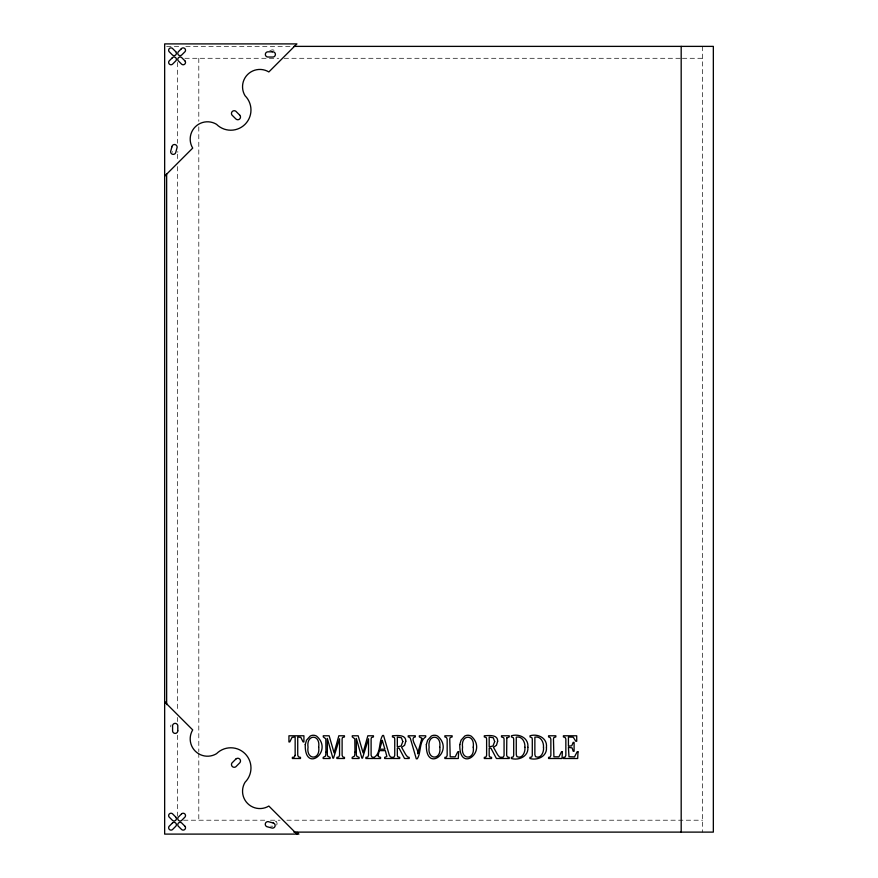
<?xml version="1.0" encoding="UTF-8"?>
<svg xmlns="http://www.w3.org/2000/svg" width="878" height="878" viewBox="0 0 878 878"><rect width="100%" height="100%" fill="white"/><g stroke="black" fill="none" stroke-linecap="round" stroke-linejoin="round"><path stroke-width="0.66" stroke-dasharray="4.39 3.29" d="M269.787 50.54L271.873 49.98A2.601 2.601 0 0 1 274.386 50.65M166.644 46.38L180.33 46.38M185.796 46.38L291.167 46.38M184.907 58.288L278.677 58.288M284.154 58.288L681.185 58.288M682.425 58.288L702.62 58.288M183.579 820.206L264.98 820.206M270.457 820.206L280.038 820.206M286.886 820.206L702.62 820.206M270.6 826.176L272.795 826.176M276.098 821.545L276.614 822.115A2.612 2.612 0 0 1 276.614 825.046M702.62 46.38L702.62 832.114M198.801 58.288L198.801 121.318M198.801 126.805L198.801 751.689M198.801 753.061L198.801 820.206M177.367 62.393L177.367 143.246M177.367 154.21L177.367 159.697M177.367 166.546L177.367 710.576M177.367 717.436L177.367 721.54M177.367 735.248L177.367 816.101M275.462 821.171A2.612 2.612 0 0 1 276.098 821.556M170.826 726.885A2.568 2.568 0 0 1 171.089 724.91M172.549 152.289A2.645 2.645 0 0 1 172.582 151.51M177.784 151.51A2.645 2.645 0 0 1 177.806 152.289"/><path stroke-width="1.32" d="M164.658 176.149L192.71 148.097A17.319 17.319 0 0 1 216.504 124.303A20.194 20.194 0 0 0 245.061 124.303A20.194 20.194 0 0 0 245.061 95.746A17.319 17.319 0 0 1 268.855 71.952L296.907 43.9L164.658 43.9L164.658 834.1L298.893 834.1L296.994 832.234M293.911 46.38L713.342 46.38L713.342 832.114L293.911 832.114M166.557 703.717L164.658 701.851L192.71 729.903A17.319 17.319 0 0 0 216.504 753.697A20.194 20.194 0 0 1 245.061 753.697A20.194 20.194 0 0 1 245.061 782.254A17.319 17.319 0 0 0 268.855 806.048L296.907 834.1M681.185 46.38L681.185 832.114M166.644 173.91L166.644 704.584M318.681 747.167C320.602 760.348 306.071 760.381 308.024 747.167C306.093 733.986 320.635 733.854 318.681 747.167M439.779 747.167C441.7 760.348 427.169 760.381 429.112 747.167C427.18 733.986 441.733 733.854 439.779 747.167M473.231 747.167C475.152 760.348 460.61 760.381 462.563 747.167C460.632 733.986 475.185 733.854 473.231 747.167M524.89 747.266C525.56 751.766 522.476 759.229 516.912 756.638L516.275 754.619L516.275 737.147C522.103 735.819 525.351 742.305 524.89 747.266M543.482 747.266C544.151 751.766 541.067 759.229 535.503 756.638L534.867 754.619L534.867 737.147C540.694 735.819 543.943 742.305 543.482 747.266M578.009 751.82L577.68 758.504L563.402 758.504L563.402 757.374L565.158 757.023L565.849 755.42L565.849 739.089L565.158 737.487L563.402 736.927L563.402 735.786L576.714 735.786L576.714 741.262L575.803 741.262L573.224 737.18L568.428 737.059L568.428 746.08L571.732 745.85L573.191 742.371L574.102 742.371L574.102 751.25L573.191 751.25L572.094 747.869L568.428 747.376L568.966 756.715L574.486 756.902L577.131 751.82L578.009 751.82M325.979 752.117L325.595 756.035L323.17 757.374L323.17 758.504L330.117 758.504L330.117 757.374L327.922 756.408L327.34 754.937L327.318 738.387L332.905 758.142L333.508 758.142L339.556 738.782L339.556 755.31L338.831 756.99L336.878 757.374L336.878 758.504L344.472 758.504L344.472 757.374L342.815 756.924L342.113 755.31L342.113 738.925L342.464 737.564L344.45 736.927L344.45 735.786L338.842 735.786L334.068 752.819L329.14 735.786L323.28 735.786L323.28 736.927L325.793 738.848L325.979 752.117M354.975 752.117L354.602 756.035L352.166 757.374L352.166 758.504L359.113 758.504L359.113 757.374L356.918 756.408L356.347 754.937L356.314 738.387L361.901 758.142L362.504 758.142L368.551 738.782L368.551 755.31L367.827 756.99L365.874 757.374L365.874 758.504L373.479 758.504L373.479 757.374L371.811 756.924L371.109 755.31L371.109 738.925L371.471 737.564L373.446 736.927L373.446 735.786L367.838 735.786L363.064 752.819L358.147 735.786L352.276 735.786L352.276 736.927L354.8 738.848L354.975 752.117M458.667 751.755L458.305 758.504L444.872 758.504L444.872 757.374L446.474 757.055L447.165 755.42L447.165 739.155L446.474 737.52L444.872 736.927L444.872 735.786L452.126 735.786L452.126 736.927L450.118 737.597L449.755 738.991L450.194 756.792L455.21 756.836L457.811 751.755L458.667 751.755M562.37 751.755L562.008 758.504L548.574 758.504L548.574 757.374L550.177 757.055L550.868 755.42L550.868 739.155L550.177 737.52L548.574 736.927L548.574 735.786L555.829 735.786L555.829 736.927L553.82 737.597L553.458 738.991L553.897 756.792L558.913 756.836L561.514 751.755L562.37 751.755M402.815 741.57L401.103 746.037L397.328 746.838L397.328 737.081L401.422 737.761L402.815 741.57M405.812 741.197L404.604 745.268L401.619 747.321L405.801 754.762L407.611 756.924L409.192 757.374L409.192 758.504L404.56 758.504L399.084 748.21L397.328 748.21L397.328 755.42L397.668 756.781L399.709 757.374L399.709 758.504L392.444 758.504L392.444 757.374L394.057 757.055L394.738 755.42L394.738 738.991L394.42 737.619L392.444 736.927L392.444 735.786C396.834 735.577 406.02 734.238 405.812 741.197M494.676 741.57L492.964 746.037L489.189 746.838L489.189 737.081L493.282 737.761L494.676 741.57M497.672 741.197L496.465 745.268L493.48 747.321L497.661 754.762L499.472 756.924L501.053 757.374L501.053 758.504L496.421 758.504L490.945 748.21L489.189 748.21L489.189 755.42L489.529 756.781L491.57 757.374L491.57 758.504L484.305 758.504L484.305 757.374L485.918 757.055L486.61 755.42L486.61 738.991L486.28 737.619L484.305 736.927L484.305 735.786C488.695 735.577 497.881 734.238 497.672 741.197M305.248 744.555C304.468 774.023 334.046 751.14 316.574 736.093A6.475 6.475 0 0 0 310.197 736.071L306.521 740.209L305.248 744.555M426.346 744.555C425.567 774.023 455.144 751.14 437.672 736.093A6.475 6.475 0 0 0 431.285 736.071L427.608 740.209L426.346 744.555M459.798 744.555C459.018 774.023 488.596 751.14 471.113 736.093A6.475 6.475 0 0 0 464.736 736.071L461.06 740.209L459.798 744.555M421.879 738.332L417.61 753.796C419.816 750.405 408.314 737.674 415.316 736.927L415.316 735.786L408.204 735.786L408.204 736.927A2.766 2.766 0 0 1 410.311 738.211L416.282 758.801L417.28 758.801C421.297 752.687 419.047 740.911 425.72 736.927L425.72 735.786L419.322 735.786L419.322 736.927L421.879 738.332M527.854 747.288C528.765 756.309 519.052 760.71 511.336 758.504L511.336 757.374L513.004 757.077L513.696 755.486L513.696 739.089L513.345 737.718L511.435 736.927L511.435 735.786C519.359 733.35 528.929 738.168 527.854 747.288M546.445 747.288C547.356 756.309 537.643 760.71 529.928 758.504L529.928 757.374L531.596 757.077L532.287 755.486L532.287 739.089L531.936 737.718L530.027 736.927L530.027 735.786C537.951 733.35 547.521 738.168 546.445 747.288M378.155 755.256L378.286 756.529L380.58 757.374L380.58 758.504L374.105 758.504L374.105 757.374C381.041 753.598 378.648 741.68 382.589 735.468L383.554 735.468L389.294 755.069L390.348 756.825L391.818 757.374L391.818 758.504L384.663 758.504L384.663 757.374L386.858 756.463L385.332 750.646L379.307 750.646L378.155 755.256M506.804 737.937L506.65 755.332L507.429 756.924L509.229 757.374L509.229 758.504L501.492 758.504L501.492 757.374L503.303 757.077L504.071 755.519L504.071 739.056L503.709 737.772L501.492 736.927L501.492 735.786L509.229 735.786L509.229 736.927L506.804 737.937M295.151 755.354L294.371 757.001L292.374 757.374L292.374 758.504L300.495 758.504L300.495 757.374L298.498 756.858L297.73 755.212L297.73 737.037L300.836 737.366L303.086 741.954L303.92 741.954L303.92 735.786L288.939 735.786L288.939 741.954L289.795 741.954L292.034 737.355L295.151 737.037L295.151 755.354M171.858 146.944L170.738 151.115A2.601 2.601 0 0 0 172.582 154.298A2.601 2.601 0 0 0 175.765 152.465L176.884 148.283A2.645 2.645 0 0 0 175.183 144.596A2.645 2.645 0 0 0 171.858 146.944M382.281 740.417L379.724 749.219L384.893 749.219L382.281 740.417M172.077 58.025L169.333 60.769A2.338 2.338 0 0 0 169.333 64.072A2.338 2.338 0 0 0 172.637 64.072L175.37 61.328A2.371 2.371 0 0 0 175.71 57.696A2.371 2.371 0 0 0 172.077 58.025M181.197 48.916L178.453 51.648A2.338 2.338 0 0 0 178.453 54.952A2.338 2.338 0 0 0 181.746 54.952L184.49 52.208A2.371 2.371 0 0 0 184.83 48.575A2.371 2.371 0 0 0 181.197 48.916M235.864 759.064L232.67 762.269A2.766 2.766 0 0 0 232.264 766.494A2.766 2.766 0 0 0 236.5 766.099L239.694 762.894A2.711 2.711 0 0 0 239.705 759.053A2.711 2.711 0 0 0 235.864 759.064M172.406 823.048L169.673 825.792A2.371 2.371 0 0 0 169.333 829.425A2.371 2.371 0 0 0 172.966 829.084L175.71 826.352A2.338 2.338 0 0 0 175.71 823.048A2.338 2.338 0 0 0 172.406 823.048M181.526 813.928L178.783 816.672A2.371 2.371 0 0 0 178.453 820.304A2.371 2.371 0 0 0 182.086 819.975L184.83 817.231A2.338 2.338 0 0 0 184.83 813.928A2.338 2.338 0 0 0 181.526 813.928M272.268 51.824L267.955 51.824A2.601 2.601 0 0 0 265.354 54.425A2.601 2.601 0 0 0 267.955 57.026L272.268 57.026A2.645 2.645 0 0 0 275.407 54.425A2.645 2.645 0 0 0 272.268 51.824M273.223 822.993L269.041 821.874A2.645 2.645 0 0 0 265.354 823.575A2.645 2.645 0 0 0 267.702 826.9L271.873 828.02A2.601 2.601 0 0 0 275.055 826.176A2.601 2.601 0 0 0 273.223 822.993M239.694 115.106L236.489 111.912A2.766 2.766 0 0 0 232.264 111.506A2.766 2.766 0 0 0 232.659 115.742L235.864 118.936A2.711 2.711 0 0 0 239.705 118.947A2.711 2.711 0 0 0 239.694 115.106M175.71 51.648L172.966 48.916A2.371 2.371 0 0 0 169.333 48.575A2.371 2.371 0 0 0 169.673 52.208L172.406 54.952A2.338 2.338 0 0 0 175.71 54.952A2.338 2.338 0 0 0 175.71 51.648M184.83 60.769L182.086 58.025A2.371 2.371 0 0 0 178.453 57.696A2.371 2.371 0 0 0 178.783 61.328L181.526 64.072A2.338 2.338 0 0 0 184.83 64.072A2.338 2.338 0 0 0 184.83 60.769M175.71 817.012L172.966 814.268A2.371 2.371 0 0 0 169.333 813.928A2.371 2.371 0 0 0 169.673 817.561L172.406 820.304A2.338 2.338 0 0 0 175.71 820.304A2.338 2.338 0 0 0 175.71 817.012M184.83 826.121L182.086 823.388A2.371 2.371 0 0 0 178.453 823.048A2.371 2.371 0 0 0 178.783 826.681L181.526 829.425A2.338 2.338 0 0 0 184.83 829.425A2.338 2.338 0 0 0 184.83 826.121M177.784 730.803L177.784 726.49A2.645 2.645 0 0 0 175.183 723.351A2.645 2.645 0 0 0 172.582 726.49L172.582 730.803A2.601 2.601 0 0 0 175.183 733.404A2.601 2.601 0 0 0 177.784 730.803"/></g></svg>
